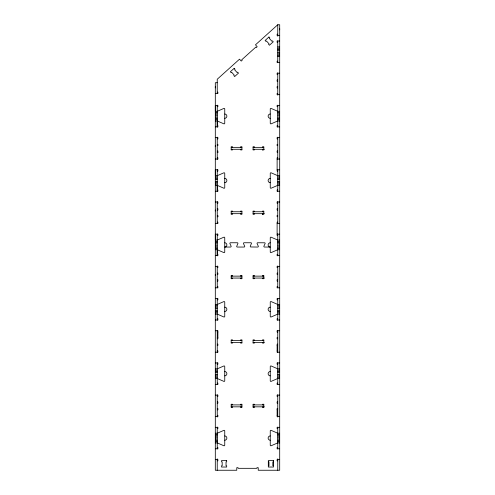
<?xml version="1.0" encoding="UTF-8"?>
<svg xmlns="http://www.w3.org/2000/svg" width="495" height="495" viewBox="0 0 495 495"><rect width="100%" height="100%" fill="white"/><g stroke="black" fill="none" stroke-linecap="round" stroke-linejoin="round"><path stroke-width="0.74" d="M215.306 275.486L215.306 274.409M215.306 210.994L215.306 210.022M215.306 146.712L215.306 145.641M215.306 87.875L215.306 86.588M217.237 279.953L217.88 279.774L217.88 281.061L217.237 281.061M217.237 255.63L217.237 249.728L215.306 249.728M217.237 215.566L217.88 215.393L217.88 216.89M217.237 191.243L217.237 185.34L215.306 185.34M217.237 151.179L217.88 151.006L217.88 152.51M217.237 126.862L217.237 120.959L215.306 120.959M279.694 29.898L279.694 28.611M270.251 247.048L264.491 247.048A0.644 0.644 0 0 1 263.909 246.126L265.079 243.676A0.644 0.644 0 0 0 264.707 242.791L257.592 242.76A0.644 0.644 0 0 0 257.115 243.676L258.279 246.126A0.644 0.644 0 0 1 257.697 247.048L250.588 246.968A0.644 0.644 0 0 1 250.315 246.126L251.528 243.249A0.644 0.644 0 0 0 251.38 242.971L251.213 242.835A0.644 0.644 0 0 0 250.903 242.754L244.097 242.754A0.644 0.644 0 0 0 243.552 243.051L243.472 243.249A0.644 0.644 0 0 0 243.515 243.676L244.74 246.331A0.644 0.644 0 0 1 244.648 246.745L244.505 246.906A0.644 0.644 0 0 1 244.103 247.048L237.303 247.048A0.644 0.644 0 0 1 236.66 246.442L237.947 243.361A0.644 0.644 0 0 0 237.303 242.754L230.503 242.754A0.644 0.644 0 0 0 230.101 242.897L229.958 243.051A0.644 0.644 0 0 0 229.866 243.472L231.091 246.126A0.644 0.644 0 0 1 231.134 246.547L231.054 246.745A0.644 0.644 0 0 1 230.509 247.048L224.749 247.048M217.237 82.721L215.306 82.721L215.306 470.25L236.771 470.25L236.771 467.676L238.058 467.676L238.058 468.32L256.942 468.32L256.942 467.676L258.229 467.676L258.229 470.25L279.694 470.25L279.694 24.75L277.763 24.75L255.476 44.816L257.196 46.734L256.243 47.594L255.81 47.112L241.777 59.753L242.204 60.229L241.251 61.089L239.524 59.177L217.237 79.243L217.237 93.536M277.763 34.192L277.12 34.192L277.12 35.479L279.694 35.479M279.694 41.011L277.12 41.011L277.12 42.298L277.763 42.298M277.763 46.914L279.694 46.914M277.763 48.201L279.694 48.201M277.763 49.488L279.694 49.488M277.763 50.775L279.694 50.775M277.763 52.711L279.694 52.711M277.763 53.998L279.694 53.998M277.763 55.285L279.694 55.285M277.763 56.572L279.694 56.572M277.763 61.188L277.12 61.188L277.12 62.475L279.694 62.475M279.694 73.204L277.12 73.204L277.12 74.491L277.763 74.491M277.763 79.967L277.12 79.967L277.12 81.254L277.763 81.254M277.763 86.619L277.12 86.619L277.12 87.906L277.763 87.906M217.237 92.169L217.88 92.169L217.88 93.456L215.306 93.456M277.763 93.382L277.12 93.382L277.12 94.669L279.694 94.669M279.694 105.398L277.12 105.398L277.12 106.685L277.763 106.685M217.237 106.685L217.88 106.685L217.88 105.398L215.306 105.398L215.306 111.301L217.237 111.301L223.851 108.436A0.644 0.644 0 0 1 224.749 109.024L224.749 123.23A0.644 0.644 0 0 1 223.851 123.824L217.237 120.959M279.694 111.301L277.763 111.301L271.149 108.436A0.644 0.644 0 0 0 270.251 109.024L270.251 123.23A0.644 0.644 0 0 0 271.149 123.824L277.763 120.959L279.694 120.959M215.306 112.588L217.237 112.588M277.763 112.588L279.694 112.588M215.306 113.875L217.237 113.875M277.763 113.875L279.694 113.875M215.306 115.162L217.237 115.162M277.763 115.162L279.694 115.162M215.306 117.092L217.237 117.092M277.763 117.092L279.694 117.092M215.306 118.379L217.237 118.379M277.763 118.379L279.694 118.379M215.306 119.672L217.237 119.672M277.763 119.672L279.694 119.672M217.237 125.569L217.88 125.569L217.88 126.862L215.306 126.862M277.763 125.569L277.12 125.569L277.12 126.862L279.694 126.862M215.306 137.591L217.88 137.591L217.88 138.878L217.237 138.878M279.694 137.591L277.12 137.591L277.12 138.878L277.763 138.878M217.237 144.348L217.88 144.348L217.88 145.641L217.237 145.641M277.763 144.348L277.12 144.348L277.12 145.641L277.763 145.641M231.19 147.355L241.919 147.355M253.081 147.355L263.81 147.355M231.19 149.286L241.919 149.286M253.081 149.286L264.349 149.286M262.356 149.929L263.81 149.929L263.81 146.712L262.523 146.712L262.523 147.355M277.763 151.006L277.12 151.006L277.12 152.293L277.763 152.293M217.237 152.293L217.88 152.293M217.237 157.763L217.88 157.763L217.88 159.05L215.306 159.05M277.763 157.763L277.12 157.763L277.12 171.072L277.763 171.072M277.12 159.05L279.694 159.05M277.12 169.785L279.694 169.785M217.237 171.072L217.88 171.072L217.88 169.785L215.306 169.785L215.306 175.688L217.237 175.688L223.851 172.823A0.644 0.644 0 0 1 224.749 173.411L224.749 187.617A0.644 0.644 0 0 1 223.851 188.211L217.237 185.34M279.694 175.688L277.763 175.688L271.149 172.823A0.644 0.644 0 0 0 270.251 173.411L270.251 187.617A0.644 0.644 0 0 0 271.149 188.211L277.763 185.34L279.694 185.34M215.306 176.975L217.237 176.975M277.763 176.975L279.694 176.975M215.306 178.262L217.237 178.262M277.763 178.262L279.694 178.262M215.306 179.549L217.237 179.549M277.763 179.549L279.694 179.549M215.306 181.479L217.237 181.479M277.763 181.479L279.694 181.479M215.306 182.766L217.237 182.766M277.763 182.766L279.694 182.766M215.306 184.053L217.237 184.053M277.763 184.053L279.694 184.053M217.237 189.956L217.88 189.956L217.88 191.243L215.306 191.243M277.763 189.956L277.12 189.956L277.12 191.243L279.694 191.243M215.306 201.979L217.88 201.979L217.88 203.266L217.237 203.266M279.694 201.979L277.12 201.979L277.12 203.266L277.763 203.266M217.237 208.735L217.88 208.735L217.88 210.022L217.237 210.022M277.763 208.735L277.12 208.735L277.12 210.022L277.763 210.022M231.19 211.742L241.919 211.742M253.081 211.742L263.81 211.742M231.19 213.673L241.919 213.673M253.081 213.673L264.349 213.673M262.356 214.316L263.81 214.316L263.81 211.099L262.523 211.099L262.523 211.742M277.763 215.393L277.12 215.393L277.12 216.68L277.763 216.68M217.237 216.68L217.88 216.68M217.237 222.15L217.88 222.15L217.88 223.437L215.306 223.437M277.763 222.15L277.12 222.15L277.12 235.459L277.763 235.459M277.12 223.437L279.694 223.437M277.12 234.172L279.694 234.172M217.237 235.459L217.88 235.459L217.88 234.172L215.306 234.172L215.306 240.069L217.237 240.069L223.851 237.204A0.644 0.644 0 0 1 224.749 237.798L224.749 252.004A0.644 0.644 0 0 1 223.851 252.592L217.237 249.728M279.694 240.069L277.763 240.069L271.149 237.204A0.644 0.644 0 0 0 270.251 237.798L270.251 252.004A0.644 0.644 0 0 0 271.149 252.592L277.763 249.728L279.694 249.728M215.306 241.362L217.237 241.362M277.763 241.362L279.694 241.362M215.306 242.649L217.237 242.649M277.763 242.649L279.694 242.649M215.306 243.936L217.237 243.936M277.763 243.936L279.694 243.936M215.306 245.867L217.237 245.867M277.763 245.867L279.694 245.867M215.306 247.154L217.237 247.154M277.763 247.154L279.694 247.154M215.306 248.44L217.237 248.44M277.763 248.44L279.694 248.44M217.237 254.343L217.88 254.343L217.88 255.63L215.306 255.63M277.763 254.343L277.12 254.343L277.12 255.63L279.694 255.63M215.306 266.36L217.88 266.36L217.88 267.653L217.237 267.653M279.694 266.36L277.12 266.36L277.12 267.653L277.763 267.653M217.237 273.122L217.88 273.122L217.88 274.409L217.237 274.409M277.763 273.122L277.12 273.122L277.12 274.409L277.763 274.409M231.19 276.13L241.919 276.13M253.081 276.13L263.81 276.13M231.19 278.06L241.919 278.06M253.081 278.06L264.349 278.06M277.763 279.774L277.12 279.774L277.12 281.061L277.763 281.061M217.237 286.537L217.88 286.537L217.88 287.824L215.306 287.824M277.763 286.537L277.12 286.537L277.12 287.824L279.694 287.824M215.306 298.553L217.88 298.553L217.88 299.84L217.237 299.84M279.694 298.553L277.12 298.553L277.12 299.84L277.763 299.84M215.306 304.456L217.237 304.456L223.851 301.591A0.644 0.644 0 0 1 224.749 302.185L224.749 316.392A0.644 0.644 0 0 1 223.851 316.979L217.237 314.115L215.306 314.115M279.694 304.456L277.763 304.456L271.149 301.591A0.644 0.644 0 0 0 270.251 302.185L270.251 316.392A0.644 0.644 0 0 0 271.149 316.979L277.763 314.115L279.694 314.115M215.306 305.743L217.237 305.743M277.763 305.743L279.694 305.743M215.306 307.03L217.237 307.03M277.763 307.03L279.694 307.03M215.306 308.317L217.237 308.317M277.763 308.317L279.694 308.317M215.306 310.254L217.237 310.254M277.763 310.254L279.694 310.254M215.306 311.541L217.237 311.541M277.763 311.541L279.694 311.541M215.306 312.828L217.237 312.828M277.763 312.828L279.694 312.828M217.237 318.731L217.88 318.731L217.88 320.018L215.306 320.018M277.763 318.731L277.12 318.731L277.12 320.018L279.694 320.018M215.306 330.747L217.88 330.747L217.88 338.797L217.237 338.797M279.694 330.747L277.12 330.747L277.12 332.034L277.763 332.034M217.237 332.034L217.88 332.034M217.237 337.51L217.88 337.51M277.763 337.51L277.12 337.51L277.12 338.797L277.763 338.797M231.19 340.511L241.919 340.511M253.081 340.511L263.81 340.511M231.19 342.447L241.919 342.447M253.081 342.447L264.349 342.447M217.237 344.161L217.88 344.161L217.88 345.448L217.237 345.448M277.763 344.161L277.12 344.161L277.12 352.211L279.694 352.211M277.12 345.448L277.763 345.448M217.237 350.924L217.88 350.924L217.88 352.211L215.306 352.211M277.12 350.924L277.763 350.924M215.306 362.94L217.88 362.94L217.88 364.227L217.237 364.227M279.694 362.94L277.12 362.94L277.12 364.227L277.763 364.227M215.306 368.843L217.237 368.843L223.851 365.978A0.644 0.644 0 0 1 224.749 366.566L224.749 380.773A0.644 0.644 0 0 1 223.851 381.367L217.237 378.502L215.306 378.502M279.694 368.843L277.763 368.843L271.149 365.978A0.644 0.644 0 0 0 270.251 366.566L270.251 380.773A0.644 0.644 0 0 0 271.149 381.367L277.763 378.502L279.694 378.502M215.306 370.13L217.237 370.13M277.763 370.13L279.694 370.13M215.306 371.417L217.237 371.417M277.763 371.417L279.694 371.417M215.306 372.704L217.237 372.704M277.763 372.704L279.694 372.704M215.306 374.635L217.237 374.635M277.763 374.635L279.694 374.635M215.306 375.928L217.237 375.928M277.763 375.928L279.694 375.928M215.306 377.215L217.237 377.215M277.763 377.215L279.694 377.215M217.237 383.118L217.88 383.118L217.88 384.405L215.306 384.405M277.763 383.118L277.12 383.118L277.12 384.405L279.694 384.405M215.306 395.134L217.88 395.134L217.88 396.421L217.237 396.421M279.694 395.134L277.12 395.134L277.12 396.421L277.763 396.421M217.237 401.897L217.88 401.897L217.88 403.184L217.237 403.184M277.763 401.897L277.12 401.897L277.12 403.184L277.763 403.184M231.19 404.898L241.919 404.898M253.081 404.898L263.81 404.898M231.19 406.828L241.919 406.828M253.081 406.828L264.349 406.828M217.237 408.548L217.88 408.548L217.88 409.835L217.237 409.835M277.763 408.548L277.12 408.548L277.12 416.598L279.694 416.598M277.12 409.835L277.763 409.835M217.237 415.305L217.88 415.305L217.88 416.598L215.306 416.598M277.12 415.305L277.763 415.305M215.306 427.327L217.88 427.327L217.88 428.614L217.237 428.614M279.694 427.327L277.12 427.327L277.12 428.614L277.763 428.614M215.306 433.23L217.237 433.23L223.851 430.365A0.644 0.644 0 0 1 224.749 430.953L224.749 445.16A0.644 0.644 0 0 1 223.851 445.754L217.237 442.889L215.306 442.889M279.694 433.23L277.763 433.23L271.149 430.365A0.644 0.644 0 0 0 270.251 430.953L270.251 445.16A0.644 0.644 0 0 0 271.149 445.754L277.763 442.889L279.694 442.889M215.306 434.517L217.237 434.517M277.763 434.517L279.694 434.517M215.306 435.804L217.237 435.804M277.763 435.804L279.694 435.804M215.306 437.091L217.237 437.091M277.763 437.091L279.694 437.091M215.306 439.022L217.237 439.022M277.763 439.022L279.694 439.022M215.306 440.309L217.237 440.309M277.763 440.309L279.694 440.309M215.306 441.596L217.237 441.596M277.763 441.596L279.694 441.596M217.237 447.499L217.88 447.499L217.88 448.786L215.306 448.786M277.763 447.499L277.12 447.499L277.12 448.786L279.694 448.786M215.306 459.521L217.88 459.521L217.88 460.808L217.237 460.808M279.694 459.521L277.12 459.521L277.12 460.808L277.763 460.808M268.321 461.878L268.964 461.878L268.964 465.746L268.321 465.746M273.469 461.878L272.825 461.878L272.825 465.746L273.469 465.746M277.763 24.75L277.763 36.215M277.763 40.8L277.763 62.741M277.763 72.759L277.763 95.114M277.763 105.132L277.763 127.122M277.763 137.146L277.763 159.501M277.763 169.519L277.763 191.509M277.763 201.533L277.763 223.437M277.763 233.906L277.763 255.896M277.763 265.914L277.763 287.824M277.763 298.293L277.763 320.284M277.763 330.301L277.763 352.657M277.763 362.674L277.763 384.664M277.763 394.688L277.763 417.044M277.763 427.061L277.763 448.965M277.763 458.846L277.763 470.25M262.523 149.286L262.523 149.929M262.523 213.673L262.523 214.316M262.523 276.13L262.523 275.486L263.81 275.486L263.81 278.704L262.523 278.704L262.523 278.06M262.523 340.511L262.523 339.867L263.81 339.867L263.81 343.091L262.523 343.091L262.523 342.447M262.523 404.898L262.523 404.254L263.81 404.254L263.81 407.472L262.523 407.472L262.523 406.828M254.368 147.355L254.368 146.712L253.081 146.712L253.081 149.929L254.368 149.929L254.368 149.286M254.368 211.742L254.368 211.099L253.081 211.099L253.081 214.316L254.368 214.316L254.368 213.673M254.368 276.13L254.368 275.486L253.081 275.486L253.081 278.704L254.368 278.704L254.368 278.06M254.368 340.511L254.368 339.867L253.081 339.867L253.081 343.091L254.368 343.091L254.368 342.447M254.368 404.898L254.368 404.254L253.081 404.254L253.081 407.472L254.368 407.472L254.368 406.828M240.632 147.355L240.632 146.712L241.919 146.712L241.919 149.929L240.632 149.929L240.632 149.286M240.632 211.742L240.632 211.099L241.919 211.099L241.919 214.316L240.632 214.316L240.632 213.673M240.632 276.13L240.632 275.486L241.919 275.486L241.919 278.704L240.632 278.704L240.632 278.06M240.632 340.511L240.632 339.867L241.919 339.867L241.919 343.091L240.632 343.091L240.632 342.447M240.632 404.898L240.632 404.254L241.919 404.254L241.919 407.472L240.632 407.472L240.632 406.828M232.477 147.355L232.477 146.712L231.19 146.712L231.19 149.929L232.477 149.929L232.477 149.286M232.477 211.742L232.477 211.099L231.19 211.099L231.19 214.316L232.477 214.316L232.477 213.673M232.477 276.13L232.477 275.486L231.19 275.486L231.19 278.704L232.477 278.704L232.477 278.06M232.477 340.511L232.477 339.867L231.19 339.867L231.19 343.091L232.477 343.091L232.477 342.447M232.477 404.898L232.477 404.254L231.19 404.254L231.19 407.472L232.477 407.472L232.477 406.828M217.237 105.119L217.237 127.122M217.237 137.146L217.237 159.501M217.237 169.519L217.237 191.509M217.237 201.533L217.237 223.437M217.237 233.906L217.237 255.896M217.237 265.914L217.237 287.824M217.237 298.293L217.237 320.284M217.237 330.301L217.237 352.657M217.237 362.674L217.237 384.664M217.237 394.688L217.237 417.044M217.237 427.061L217.237 448.965M217.237 458.846L217.237 470.25M224.749 307.166A2.147 2.147 0 0 1 226.871 309.313A2.147 2.147 0 0 1 224.749 311.46M224.749 371.553A2.147 2.147 0 0 1 226.871 373.7A2.147 2.147 0 0 1 224.749 375.847M224.749 435.94A2.147 2.147 0 0 1 226.871 438.081A2.147 2.147 0 0 1 224.749 440.228M270.251 440.228A2.147 2.147 0 0 1 268.129 438.081A2.147 2.147 0 0 1 270.251 435.94M270.251 375.847A2.147 2.147 0 0 1 268.129 373.7A2.147 2.147 0 0 1 270.251 371.553M270.251 311.46A2.147 2.147 0 0 1 268.129 309.313A2.147 2.147 0 0 1 270.251 307.166M224.749 242.779A2.147 2.147 0 0 1 226.865 244.771A2.147 2.147 0 0 1 225.064 247.048M269.936 247.048A2.147 2.147 0 0 1 268.135 244.771A2.147 2.147 0 0 1 270.251 242.779M270.251 182.686A2.147 2.147 0 0 1 268.129 180.539A2.147 2.147 0 0 1 270.251 178.398M270.251 118.299A2.147 2.147 0 0 1 268.129 116.158A2.147 2.147 0 0 1 270.251 114.011M224.749 114.011A2.147 2.147 0 0 1 226.871 116.158A2.147 2.147 0 0 1 224.749 118.299M224.749 178.398A2.147 2.147 0 0 1 226.871 180.539A2.147 2.147 0 0 1 224.749 182.686M234.185 68.322L230.354 71.769L231.215 72.722L231.697 72.295L234.277 75.166L233.801 75.593L234.661 76.552L238.491 73.105L237.631 72.146L237.148 72.579L234.568 69.708L235.045 69.275L234.185 68.322M268.952 37.014L265.122 40.46L265.988 41.419L266.465 40.986L269.051 43.857L268.568 44.29L269.435 45.243L273.259 41.797L272.399 40.844L271.922 41.271L269.336 38.4L269.812 37.973L268.952 37.014M226.679 460.591L221.531 460.591L221.531 461.878L222.175 461.878L222.175 465.746L221.531 465.746L221.531 467.032L226.679 467.032L226.679 465.746L226.036 465.746L226.036 461.878L226.679 461.878L226.679 460.591M273.469 460.591L268.321 460.591L268.321 467.032L273.469 467.032L273.469 460.591"/></g></svg>
